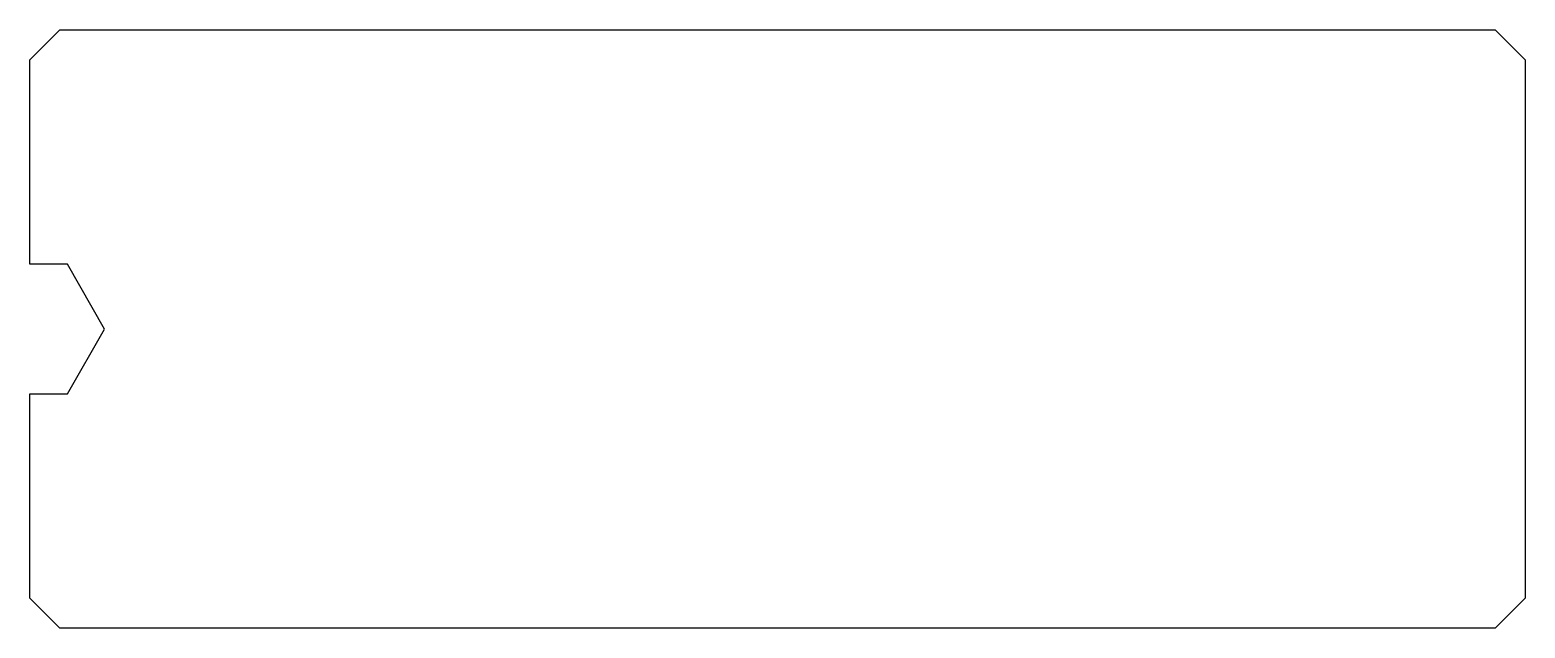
# Model space of a CAD drawing. Header units: inches. Extents: x 0 to 12.7, y 0 to 5.1.
import ezdxf

# ---------------------------------------------------------------- set-up
doc = ezdxf.new("R2010")
doc.units = ezdxf.units.IN
doc.header["$MEASUREMENT"] = 0

msp = doc.modelspace()

# ---------------------------------------------------------------- linework, layer by layer
at = {"color": 7, "linetype": 'Continuous', "lineweight": 25}
for p, q in [((0, 4.826), (0.254, 5.08)), ((0.254, 5.08), (12.446, 5.08)), ((12.446, 5.08), (12.7, 4.826)), ((0, 3.09), (0, 4.826)), ((12.7, 4.826), (12.7, 0.254)), ((0.318, 3.09), (0, 3.09)), ((0.635, 2.54), (0.318, 3.09)), ((0.318, 1.99), (0.635, 2.54)), ((0, 1.99), (0.318, 1.99)), ((0, 0.254), (0, 1.99)), ((0.254, 0), (0, 0.254)), ((12.7, 0.254), (12.446, 0)), ((12.446, 0), (0.254, 0))]:
    msp.add_line(p, q, dxfattribs=at)

doc.saveas('drawing.dxf')
